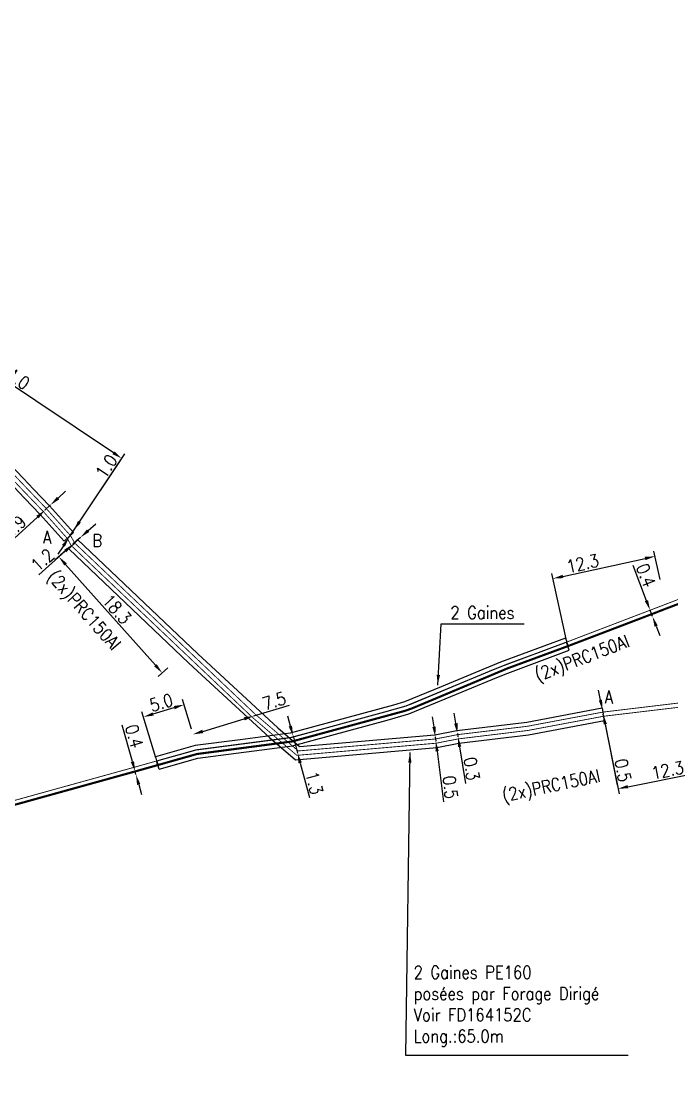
# Model space of a CAD drawing. Header units: millimetres. Extents: x 164000 to 164746, y 152000 to 152990.
# Drawn here: x 164208.3 to 164284.9, y 152630.9 to 152756.2 of the extents above; entities that cross this region are included whole.
import ezdxf
from ezdxf.enums import TextEntityAlignment as Align

# ---------------------------------------------------------------- set-up
doc = ezdxf.new("R2010")
doc.units = ezdxf.units.MM
doc.header["$PDMODE"] = 34
doc.layers.get('Defpoints').update_dxf_attribs({"linetype": 'CONTINUOUS'})
doc.layers.add('M_120', color=5, linetype='M_ST_13')
doc.layers.add('M_400', color=7, linetype='CONTINUOUS')
doc.styles.get("Standard").update_dxf_attribs({"font": 'romans.shx', "width": 0.85})
doc.linetypes.add('M_ST_13', pattern='A,5,-0.3,["oo",Standard,S=1.5,R=0,X=0,Y=-0.5],-3', length=8.3)
doc.dimstyles.get("Standard").update_dxf_attribs({"dimtxt": 1.5, "dimasz": 1.2, "dimexe": 0.625, "dimexo": 0.625, "dimgap": 0.25, "dimtad": 1, "dimdec": 1, "dimzin": 0, "dimdsep": 46, "dimtxsty": 'Standard', "dimcen": -0.5, "dimadec": 0, "dimazin": 0, "dimtfac": 1, "dimtdec": 1, "dimtmove": 0, "dimatfit": 3, "dimfxl": 0, "dimtolj": 1, "dimtzin": 0, "dimarcsym": 0})

# ---------------------------------------------------------------- blocks, each defined once
blk = doc.blocks.new('*D29')
at = {"layer": 'Defpoints', "color": 0, "linetype": 'Continuous', "transparency": 16777216}
for p in [(164276.85, 152674.63), (164290.65, 152668.25), (164291.41, 152664.42)]:
    blk.add_point(p, dxfattribs=at)
at = {"layer": 'M_400', "color": 0, "linetype": 'Continuous', "lineweight": -2, "transparency": 16777216}
for p, q in [((164276.97, 152674.01), (164278.71, 152665.25)), ((164279.76, 152666.09), (164289.47, 152668.02)), ((164291.29, 152665.03), (164290.53, 152668.86))]:
    blk.add_line(p, q, dxfattribs=at)
at = {"layer": 'M_400', "color": 0, "linetype": 'Continuous', "transparency": 16777216}
for points in [[(164289.44, 152668.21), (164289.51, 152667.82), (164290.65, 152668.25)], [(164279.72, 152666.29), (164279.8, 152665.9), (164278.59, 152665.86)]]:
    blk.add_solid(points, dxfattribs=at)
at = {"layer": 'M_400', "color": 0, "linetype": 'Continuous', "transparency": 16777216, "insert": (164284.42, 152668.04), "char_height": 1.5, "attachment_point": 5, "rotation": 11.1927}
blk.add_mtext('\\A1;12.3', dxfattribs=at)
blk = doc.blocks.new('*D30')
at = {"layer": 'Defpoints', "color": 0, "linetype": 'Continuous', "transparency": 16777216}
for p in [(164282.37, 152686.86), (164282.65, 152686.11), (164282.65, 152686.11)]:
    blk.add_point(p, dxfattribs=at)
at = {"layer": 'M_120', "color": 0, "linetype": 'Continuous', "lineweight": -2, "transparency": 16777216}
for p, q in [((164281.94, 152687.98), (164280.36, 152692.12)), ((164282.65, 152686.11), (164282.37, 152686.86)), ((164283.08, 152684.99), (164283.51, 152683.87))]:
    blk.add_line(p, q, dxfattribs=at)
at = {"layer": 'M_120', "color": 0, "linetype": 'Continuous', "transparency": 16777216}
for points in [[(164282.13, 152688.05), (164281.75, 152687.91), (164282.37, 152686.86)], [(164283.27, 152685.06), (164282.9, 152684.92), (164282.65, 152686.11)]]:
    blk.add_solid(points, dxfattribs=at)
at = {"layer": 'M_120', "color": 0, "linetype": 'Continuous', "transparency": 16777216, "insert": (164281.87, 152690.97), "char_height": 1.5, "attachment_point": 5, "rotation": 290.905}
blk.add_mtext('\\A1;0.4', dxfattribs=at)
blk = doc.blocks.new('*D31')
at = {"layer": 'Defpoints', "color": 0, "linetype": 'Continuous', "transparency": 16777216}
for p in [(164282.95, 152693.2), (164283.68, 152689.88), (164272.62, 152682.87)]:
    blk.add_point(p, dxfattribs=at)
at = {"layer": 'M_400', "color": 0, "linetype": 'Continuous', "lineweight": -2, "transparency": 16777216}
for p, q in [((164272.11, 152690.84), (164281.78, 152692.95)), ((164283.55, 152690.49), (164282.82, 152693.81)), ((164272.49, 152683.48), (164270.8, 152691.19))]:
    blk.add_line(p, q, dxfattribs=at)
at = {"layer": 'M_400', "color": 0, "linetype": 'Continuous', "transparency": 16777216}
for points in [[(164281.74, 152693.14), (164281.82, 152692.75), (164282.95, 152693.2)], [(164272.07, 152691.03), (164272.15, 152690.64), (164270.94, 152690.58)]]:
    blk.add_solid(points, dxfattribs=at)
at = {"layer": 'M_400', "color": 0, "linetype": 'Continuous', "transparency": 16777216, "insert": (164274.42, 152692.36), "char_height": 1.5, "attachment_point": 5, "rotation": 12.321}
blk.add_mtext('\\A1;12.3', dxfattribs=at)
blk = doc.blocks.new('*D32')
at = {"layer": 'Defpoints', "color": 0, "linetype": 'Continuous', "transparency": 16777216}
for p in [(164276.75, 152675.12), (164276.75, 152675.12), (164276.85, 152674.63)]:
    blk.add_point(p, dxfattribs=at)
at = {"layer": 'M_400', "color": 0, "linetype": 'Continuous', "lineweight": -2, "transparency": 16777216}
for p, q in [((164276.52, 152676.29), (164276.29, 152677.47)), ((164276.75, 152675.12), (164276.85, 152674.63)), ((164277.08, 152673.45), (164278.51, 152666.26))]:
    blk.add_line(p, q, dxfattribs=at)
at = {"layer": 'M_400', "color": 0, "linetype": 'Continuous', "transparency": 16777216}
for points in [[(164276.72, 152676.33), (164276.33, 152676.26), (164276.75, 152675.12)], [(164277.28, 152673.49), (164276.89, 152673.41), (164276.85, 152674.63)]]:
    blk.add_solid(points, dxfattribs=at)
at = {"layer": 'M_400', "color": 0, "linetype": 'Continuous', "transparency": 16777216, "insert": (164279.18, 152668.01), "char_height": 1.5, "attachment_point": 5, "rotation": 281.1927}
blk.add_mtext('\\A1;0.5', dxfattribs=at)
blk = doc.blocks.new('*D37')
at = {"layer": 'Defpoints', "color": 0, "linetype": 'Continuous', "transparency": 16777216}
for p in [(164259.69, 152672.37), (164259.69, 152672.37), (164259.75, 152671.97)]:
    blk.add_point(p, dxfattribs=at)
at = {"layer": 'M_120', "color": 0, "linetype": 'Continuous', "lineweight": -2, "transparency": 16777216}
for p, q in [((164259.5, 152673.55), (164259.31, 152674.74)), ((164259.69, 152672.37), (164259.75, 152671.97)), ((164260.3, 152672.46), (164260.3, 152672.46)), ((164259.94, 152670.79), (164260.62, 152666.47))]:
    blk.add_line(p, q, dxfattribs=at)
at = {"layer": 'M_120', "color": 0, "linetype": 'Continuous', "transparency": 16777216}
for points in [[(164259.7, 152673.58), (164259.3, 152673.52), (164259.69, 152672.37)], [(164260.13, 152670.82), (164259.74, 152670.75), (164259.75, 152671.97)]]:
    blk.add_solid(points, dxfattribs=at)
at = {"layer": 'M_120', "color": 0, "linetype": 'Continuous', "transparency": 16777216, "insert": (164261.36, 152668.19), "char_height": 1.5, "attachment_point": 5, "rotation": 278.9746}
blk.add_mtext('\\A1;0.3', dxfattribs=at)
blk = doc.blocks.new('*D38')
at = {"layer": 'Defpoints', "color": 0, "linetype": 'Continuous', "transparency": 16777216}
for p in [(164257.08, 152671.95), (164257.08, 152671.95), (164257.14, 152671.46)]:
    blk.add_point(p, dxfattribs=at)
at = {"layer": 'M_400', "color": 0, "linetype": 'Continuous', "lineweight": -2, "transparency": 16777216}
for p, q in [((164256.93, 152673.14), (164256.77, 152674.33)), ((164257.08, 152671.95), (164257.14, 152671.46)), ((164257.3, 152670.27), (164258.06, 152664.32))]:
    blk.add_line(p, q, dxfattribs=at)
at = {"layer": 'M_400', "color": 0, "linetype": 'Continuous', "transparency": 16777216}
for points in [[(164257.13, 152673.17), (164256.73, 152673.12), (164257.08, 152671.95)], [(164257.49, 152670.29), (164257.1, 152670.24), (164257.14, 152671.46)]]:
    blk.add_solid(points, dxfattribs=at)
at = {"layer": 'M_400', "color": 0, "linetype": 'Continuous', "transparency": 16777216, "insert": (164258.85, 152666.02), "char_height": 1.5, "attachment_point": 5, "rotation": 277.2977}
blk.add_mtext('\\A1;0.5', dxfattribs=at)
blk = doc.blocks.new('*D39')
at = {"layer": 'Defpoints', "color": 0, "linetype": 'Continuous', "transparency": 16777216}
for p in [(164235.73, 152674.42), (164228.55, 152672.25), (164228.55, 152672.25)]:
    blk.add_point(p, dxfattribs=at)
at = {"layer": 'M_400', "color": 0, "linetype": 'Continuous', "lineweight": -2, "transparency": 16777216}
for p, q in [((164235.73, 152674.42), (164239.92, 152675.68)), ((164229.7, 152672.6), (164234.58, 152674.07))]:
    blk.add_line(p, q, dxfattribs=at)
at = {"layer": 'M_400', "color": 0, "linetype": 'Continuous', "transparency": 16777216}
for points in [[(164234.53, 152674.26), (164234.64, 152673.88), (164235.73, 152674.42)], [(164229.64, 152672.79), (164229.76, 152672.4), (164228.55, 152672.25)]]:
    blk.add_solid(points, dxfattribs=at)
at = {"layer": 'M_400', "color": 0, "linetype": 'Continuous', "transparency": 16777216, "insert": (164238.11, 152676.18), "char_height": 1.5, "attachment_point": 5, "rotation": 16.8124}
blk.add_mtext('\\A1;7.5', dxfattribs=at)
blk = doc.blocks.new('*D40')
at = {"layer": 'Defpoints', "color": 0, "linetype": 'Continuous', "transparency": 16777216}
for p in [(164240.33, 152672.07), (164240.33, 152672.07), (164240.87, 152670.04)]:
    blk.add_point(p, dxfattribs=at)
at = {"layer": 'M_400', "color": 0, "linetype": 'Continuous', "lineweight": -2, "transparency": 16777216}
for p, q in [((164240.02, 152673.23), (164239.71, 152674.39)), ((164240.33, 152672.07), (164240.87, 152670.04)), ((164240.93, 152672.23), (164240.93, 152672.23)), ((164241.47, 152670.2), (164241.47, 152670.2)), ((164241.17, 152668.88), (164242.25, 152664.83))]:
    blk.add_line(p, q, dxfattribs=at)
at = {"layer": 'M_400', "color": 0, "linetype": 'Continuous', "transparency": 16777216}
for points in [[(164240.21, 152673.28), (164239.82, 152673.18), (164240.33, 152672.07)], [(164241.37, 152668.93), (164240.98, 152668.83), (164240.87, 152670.04)]]:
    blk.add_solid(points, dxfattribs=at)
at = {"layer": 'M_400', "color": 0, "linetype": 'Continuous', "transparency": 16777216, "insert": (164242.83, 152666.53), "char_height": 1.5, "attachment_point": 5, "rotation": 284.8756}
blk.add_mtext('\\A1;1.3', dxfattribs=at)
blk = doc.blocks.new('*D41')
at = {"layer": 'Defpoints', "color": 0, "linetype": 'Continuous', "transparency": 16777216}
for p in [(164227.5, 152675.75), (164228.55, 152672.25), (164224.35, 152668.88)]:
    blk.add_point(p, dxfattribs=at)
at = {"layer": 'M_400', "color": 0, "linetype": 'Continuous', "lineweight": -2, "transparency": 16777216}
for p, q in [((164223.86, 152674.65), (164226.35, 152675.4)), ((164228.37, 152672.85), (164227.32, 152676.35)), ((164224.17, 152669.48), (164222.53, 152674.9))]:
    blk.add_line(p, q, dxfattribs=at)
at = {"layer": 'M_400', "color": 0, "linetype": 'Continuous', "transparency": 16777216}
for points in [[(164226.29, 152675.59), (164226.41, 152675.21), (164227.5, 152675.75)], [(164223.8, 152674.84), (164223.92, 152674.46), (164222.71, 152674.3)]]:
    blk.add_solid(points, dxfattribs=at)
at = {"layer": 'M_400', "color": 0, "linetype": 'Continuous', "transparency": 16777216, "insert": (164224.81, 152675.98), "char_height": 1.5, "attachment_point": 5, "rotation": 16.8124}
blk.add_mtext('\\A1;5.0', dxfattribs=at)
blk = doc.blocks.new('*D42')
at = {"layer": 'Defpoints', "color": 0, "linetype": 'Continuous', "transparency": 16777216}
for p in [(164221.74, 152667.89), (164221.84, 152667.51), (164221.84, 152667.51)]:
    blk.add_point(p, dxfattribs=at)
at = {"layer": 'M_120', "color": 0, "linetype": 'Continuous', "lineweight": -2, "transparency": 16777216}
for p, q in [((164221.42, 152669.05), (164220.23, 152673.32)), ((164221.84, 152667.51), (164221.74, 152667.89)), ((164222.16, 152666.35), (164222.48, 152665.19))]:
    blk.add_line(p, q, dxfattribs=at)
at = {"layer": 'M_120', "color": 0, "linetype": 'Continuous', "transparency": 16777216}
for points in [[(164221.61, 152669.1), (164221.22, 152668.99), (164221.74, 152667.89)], [(164222.36, 152666.4), (164221.97, 152666.3), (164221.84, 152667.51)]]:
    blk.add_solid(points, dxfattribs=at)
at = {"layer": 'M_120', "color": 0, "linetype": 'Continuous', "transparency": 16777216, "insert": (164221.63, 152672.03), "char_height": 1.5, "attachment_point": 5, "rotation": 285.4775}
blk.add_mtext('\\A1;0.4', dxfattribs=at)
blk = doc.blocks.new('*D60')
at = {"layer": 'Defpoints', "color": 0, "linetype": 'Continuous', "transparency": 16777216}
for p in [(164202.34, 152716.64), (164201.88, 152715.95), (164213.97, 152695.44)]:
    blk.add_point(p, dxfattribs=at)
at = {"layer": 'M_400', "color": 0, "linetype": 'Continuous', "lineweight": -2, "transparency": 16777216}
for p, q in [((164202.22, 152716.47), (164202.69, 152717.16)), ((164219.18, 152705.39), (164203.34, 152715.97)), ((164214.32, 152695.96), (164220.52, 152705.24))]:
    blk.add_line(p, q, dxfattribs=at)
at = {"layer": 'M_400', "color": 0, "linetype": 'Continuous', "transparency": 16777216}
for points in [[(164203.45, 152716.14), (164203.23, 152715.81), (164202.34, 152716.64)], [(164219.29, 152705.55), (164219.06, 152705.22), (164220.17, 152704.72)]]:
    blk.add_solid(points, dxfattribs=at)
at = {"layer": 'M_400', "color": 0, "linetype": 'Continuous', "transparency": 16777216, "insert": (164207.5, 152714.4), "char_height": 1.5, "attachment_point": 5, "rotation": 326.2346}
blk.add_mtext('\\A1;24.0', dxfattribs=at)
blk = doc.blocks.new('*D62')
at = {"layer": 'Defpoints', "color": 0, "linetype": 'Continuous', "transparency": 16777216}
for p in [(164211.78, 152699.24), (164211.78, 152699.24), (164211.12, 152698.63)]:
    blk.add_point(p, dxfattribs=at)
at = {"layer": 'M_120', "color": 0, "linetype": 'Continuous', "lineweight": -2, "transparency": 16777216}
for p, q in [((164212.66, 152700.05), (164213.55, 152700.87)), ((164211.78, 152699.24), (164211.12, 152698.63)), ((164210.24, 152697.81), (164207.07, 152694.89))]:
    blk.add_line(p, q, dxfattribs=at)
at = {"layer": 'M_120', "color": 0, "linetype": 'Continuous', "transparency": 16777216}
for points in [[(164212.53, 152700.2), (164212.8, 152699.9), (164211.78, 152699.24)], [(164210.1, 152697.96), (164210.38, 152697.67), (164211.12, 152698.63)]]:
    blk.add_solid(points, dxfattribs=at)
at = {"layer": 'M_120', "color": 0, "linetype": 'Continuous', "transparency": 16777216, "insert": (164207.54, 152696.68), "char_height": 1.5, "attachment_point": 5, "rotation": 42.723}
blk.add_mtext('\\A1;0.9', dxfattribs=at)
blk = doc.blocks.new('*D63')
at = {"layer": 'Defpoints', "color": 0, "linetype": 'Continuous', "transparency": 16777216}
for p in [(164213.97, 152695.44), (164214.52, 152696.27), (164214.52, 152696.27)]:
    blk.add_point(p, dxfattribs=at)
at = {"layer": 'M_400', "color": 0, "linetype": 'Continuous', "lineweight": -2, "transparency": 16777216}
for p, q in [((164215.19, 152697.27), (164220.02, 152704.49)), ((164213.97, 152695.44), (164214.52, 152696.27)), ((164213.3, 152694.44), (164212.63, 152693.44))]:
    blk.add_line(p, q, dxfattribs=at)
at = {"layer": 'M_400', "color": 0, "linetype": 'Continuous', "transparency": 16777216}
for points in [[(164215.02, 152697.38), (164215.36, 152697.16), (164214.52, 152696.27)], [(164213.13, 152694.55), (164213.47, 152694.33), (164213.97, 152695.44)]]:
    blk.add_solid(points, dxfattribs=at)
at = {"layer": 'M_400', "color": 0, "linetype": 'Continuous', "transparency": 16777216, "insert": (164218.36, 152703.8), "char_height": 1.5, "attachment_point": 5, "rotation": 56.2346}
blk.add_mtext('\\A1;1.0', dxfattribs=at)
blk = doc.blocks.new('*D64')
at = {"layer": 'Defpoints', "color": 0, "linetype": 'Continuous', "transparency": 16777216}
for p in [(164214.41, 152694.62), (164226.06, 152680.49), (164224.93, 152679.48)]:
    blk.add_point(p, dxfattribs=at)
at = {"layer": 'M_400', "color": 0, "linetype": 'Continuous', "lineweight": -2, "transparency": 16777216}
for p, q in [((164213.95, 152694.21), (164212.29, 152692.73)), ((164213.55, 152692.25), (164224.13, 152680.38)), ((164225.6, 152680.08), (164224.46, 152679.07))]:
    blk.add_line(p, q, dxfattribs=at)
at = {"layer": 'M_400', "color": 0, "linetype": 'Continuous', "transparency": 16777216}
for points in [[(164213.7, 152692.38), (164213.4, 152692.12), (164212.75, 152693.15)], [(164224.28, 152680.51), (164223.98, 152680.25), (164224.93, 152679.48)]]:
    blk.add_solid(points, dxfattribs=at)
at = {"layer": 'M_400', "color": 0, "linetype": 'Continuous', "transparency": 16777216, "insert": (164219.59, 152686.98), "char_height": 1.5, "attachment_point": 5, "rotation": 311.7053}
blk.add_mtext('\\A1;18.3', dxfattribs=at)
blk = doc.blocks.new('*D65')
at = {"layer": 'Defpoints', "color": 0, "linetype": 'Continuous', "transparency": 16777216}
for p in [(164215.31, 152695.42), (164215.31, 152695.42), (164214.41, 152694.62)]:
    blk.add_point(p, dxfattribs=at)
at = {"layer": 'M_400', "color": 0, "linetype": 'Continuous', "lineweight": -2, "transparency": 16777216}
for p, q in [((164216.2, 152696.22), (164217.1, 152697.02)), ((164215.31, 152695.42), (164214.41, 152694.62)), ((164213.52, 152693.82), (164210.39, 152691.04))]:
    blk.add_line(p, q, dxfattribs=at)
at = {"layer": 'M_400', "color": 0, "linetype": 'Continuous', "transparency": 16777216}
for points in [[(164216.07, 152696.37), (164216.34, 152696.07), (164215.31, 152695.42)], [(164213.38, 152693.97), (164213.65, 152693.67), (164214.41, 152694.62)]]:
    blk.add_solid(points, dxfattribs=at)
at = {"layer": 'M_400', "color": 0, "linetype": 'Continuous', "transparency": 16777216, "insert": (164210.84, 152692.78), "char_height": 1.5, "attachment_point": 5, "rotation": 41.7053}
blk.add_mtext('\\A1;1.2', dxfattribs=at)

msp = doc.modelspace()

# ---------------------------------------------------------------- linework, layer by layer
at = {"layer": 'M_120', "ltscale": 0.5, "flags": 128}
msp.add_lwpolyline([(164160.23, 152756.1, 0.1, 0.1, 0), (164162.76, 152750.97, 0.1, 0.1, 0), (164168.55, 152740.81, 0.1, 0.1, 0.051598), (164168.61, 152740.73, 0.1, 0.1, 0), (164172.55, 152736.28, 0.1, 0.1, 0), (164181.99, 152729.29, 0.1, 0.1, 0), (164185.82, 152726.44, 0.1, 0.1, -0.393032), (164185.95, 152725.77, 0.1, 0.1, 0), (164182.36, 152720.11, 0.1, 0.1, 0.492706), (164182.69, 152719.03, 0.1, 0.1, -0.087492), (164185.97, 152718.22, 0.1, 0.1, -0.00765), (164185.99, 152718.2, 0.1, 0.1, 0), (164192.22, 152714.11, 0.1, 0.1, 0), (164197.68, 152710.73, 0.1, 0.1, 0), (164200.09, 152709.24, 0.1, 0.1, 0), (164202.28, 152707.69, 0.1, 0.1, 0), (164203.41, 152706.72, 0.1, 0.1, 0), (164205.17, 152705.07, 0.1, 0.1, 0), (164206.48, 152703.84, 0.1, 0.1, 0), (164208.71, 152701.5, 0.1, 0.1, 0), (164211.3, 152698.8, 0.1, 0.1, 0), (164214.17, 152695.58, 0.1, 0.1, 0), (164214.61, 152694.78, 0.1, 0.1, 0), (164235.9, 152674.6, 0.1, 0.1, 0), (164240.95, 152670.3, 0.1, 0.1, 0), (164257.11, 152671.71, 0.1, 0.1, 0), (164259.71, 152672.22, 0.1, 0.1, 0), (164267.91, 152673.2, 0.1, 0.1, 0), (164269.22, 152673.45, 0.1, 0.1, 0), (164276.8, 152674.87, 0.1, 0.1, 0), (164291, 152676.57, 0.1, 0.1, 0), (164293.29, 152676.71, 0.1, 0.1, 0), (164294.75, 152676.72, 0.1, 0.1, 0), (164295.9, 152676.68, 0.1, 0.1, 0), (164296.82, 152676.57, 0.1, 0.1, 0), (164298.08, 152676.37, 0.1, 0.1, 0), (164299.43, 152676.03, 0.1, 0.1, 0), (164300.69, 152675.62, 0.1, 0.1, 0), (164302.03, 152675.14, 0.1, 0.1, 0), (164302.03, 152675.14, 0.1, 0.1, 0.603536), (164302.71, 152675.7, 0.1, 0.1, 0), (164299.31, 152691.34, 0.1, 0.1, 0), (164299.93, 152691.49, 0.1, 0.1, 0), (164303.45, 152692.37, 0.1, 0.1, 0), (164306.59, 152693.26, 0.1, 0.1, 0), (164308.62, 152693.97, 0.1, 0.1, 0), (164308.93, 152694.17, 0.1, 0.1, 0), (164309.24, 152694.49, 0.1, 0.1, 0), (164309.45, 152694.9, 0.1, 0.1, 0), (164309.5, 152695.31, 0.1, 0.1, 0), (164309.48, 152695.87, 0.1, 0.1, 0), (164308.25, 152701.77, 0.1, 0.1, 0), (164307.38, 152706.23, 0.1, 0.1, 0), (164306.78, 152710.39, 0.1, 0.1, 0), (164305.82, 152713.03, 0.1, 0.1, 0), (164305.81, 152713.21, 0.1, 0.1, 0), (164307.1, 152717.43, 0.1, 0.1, 0), (164305.41, 152742.73, 0.1, 0.1, 0), (164305.31, 152752.99, 0.1, 0.1, 0), (164303.86, 152753.12, 0, 0, 0)], format="xyseb", dxfattribs=at)
at = {"layer": 'M_120', "flags": 128}
for points, const_width in [([(164360.81, 152179.81), (164352.24, 152178.51), (164351.58, 152180.63), (164349.93, 152186.61), (164349.85, 152187.81), (164349.81, 152189.23), (164349.79, 152189.97), (164349.81, 152191.08), (164349.83, 152191.32), (164349.87, 152191.61), (164349.94, 152191.96), (164350.09, 152192.47), (164350.29, 152193.01), (164350.6, 152193.69), (164350.87, 152193.97), (164351.32, 152195.05), (164351.91, 152196.1), (164352.6, 152197.08), (164353.15, 152198.05, 0.246779), (164353.25, 152198.5), (164349.53, 152212.67, -0.479035), (164349.99, 152213.31), (164350.13, 152213.31), (164350.57, 152213.39), (164351.07, 152213.49), (164351.84, 152213.68), (164352.82, 152213.99), (164369.67, 152219.7), (164404.56, 152231.03), (164410.34, 152232.84), (164411.73, 152233.43), (164413.59, 152234.34), (164414.65, 152235.04), (164415.25, 152235.58), (164416.01, 152236.37), (164416.69, 152237.35), (164417.22, 152238.05), (164417.69, 152238.66), (164418.5, 152239.94), (164419.03, 152241.42), (164419.37, 152242.8), (164419.48, 152244.78), (164419.16, 152247.94), (164418.92, 152250.07), (164418.27, 152254.4), (164417.15, 152261.19), (164415.78, 152267.98), (164414.28, 152274.61), (164411.65, 152285.07), (164409.85, 152291.4), (164406.3, 152302.58), (164402.77, 152313.87), (164393.13, 152344.01), (164383.65, 152372.83), (164375.59, 152396.69), (164370.02, 152415.46), (164368.29, 152421.2), (164366.44, 152427.4), (164363.76, 152437.9), (164361.91, 152445.09), (164360.59, 152451.4), (164358.94, 152460.83), (164358.11, 152467.45), (164355.47, 152485.3), (164352.5, 152501.41), (164350.02, 152512.73), (164346.95, 152522.96, -0.034694), (164346.93, 152523.03), (164345.62, 152531.56), (164340.91, 152545.84), (164331.17, 152566.98), (164331.16, 152567, -0.404298), (164331.39, 152567.65), (164333.22, 152568.57, 0.36894), (164333.47, 152569.17), (164332.53, 152572.11), (164330.76, 152579.29, -0.004327), (164330.76, 152579.3), (164326.12, 152599.55, 0.000156), (164326.12, 152599.55), (164325.96, 152600.25), (164324.88, 152613.18), (164323.95, 152619.07), (164323.64, 152621.04), (164323.34, 152622.83), (164322.95, 152624.98), (164318.38, 152647.44), (164317.29, 152653.12), (164315.88, 152659.86), (164315.1, 152662.63), (164314.8, 152663.7, 0.198681), (164314.56, 152664), (164312.02, 152665.43, -0.233764), (164311.77, 152665.79), (164311.48, 152667.81, 0.202391), (164311.28, 152668.14), (164308.78, 152669.96), (164302.92, 152674.21, 0.060177), (164302.82, 152674.27), (164301.85, 152674.67), (164300.52, 152675.15), (164299.29, 152675.55), (164297.97, 152675.88), (164296.75, 152676.08), (164295.87, 152676.18), (164294.74, 152676.22), (164293.31, 152676.21), (164291.05, 152676.07), (164276.88, 152674.38), (164269.3, 152672.96), (164267.98, 152672.71), (164259.79, 152671.72), (164257.17, 152671.21), (164240.78, 152669.78), (164235.57, 152674.23), (164214.21, 152694.47), (164213.76, 152695.29), (164210.94, 152698.46), (164208.35, 152701.15), (164206.13, 152703.49), (164204.83, 152704.7), (164203.07, 152706.35), (164201.97, 152707.29), (164199.81, 152708.82), (164197.42, 152710.3), (164191.96, 152713.69), (164185.8, 152717.68, 0.035594), (164185.74, 152717.71, 0.155325), (164180.21, 152718.31, 0.066455), (164177.43, 152717.47, 0.015544), (164176.81, 152717.17, 0.067716), (164175.5, 152716.3), (164173, 152714.03), (164168.95, 152710.48), (164166.79, 152708.7), (164164.03, 152706.47), (164155.48, 152700.02), (164150, 152696.15), (164149.23, 152695.67, 0.430116), (164149.08, 152694.96), (164150.4, 152693.08)], 0.1), ([(164301.48, 152692.24), (164299.44, 152691.73), (164288.04, 152688.35), (164288.04, 152688.35), (164288.04, 152688.35), (164286.55, 152687.92), (164284.07, 152686.98), (164282.55, 152686.39), (164272.63, 152682.61), (164265.62, 152680.03), (164262.49, 152678.72), (164257.65, 152676.69), (164254.44, 152675.35), (164253.59, 152675.04), (164247.65, 152673.43), (164240.19, 152671.41), (164229.02, 152669.94), (164223.35, 152668.34), (164221.74, 152667.89), (164200.18, 152661.92), (164184.01, 152657.39), (164172.63, 152654.25), (164157.26, 152650.17), (164154.68, 152649.56), (164153.11, 152649.42), (164151.13, 152649.4), (164149.89, 152649.54), (164148.76, 152649.71), (164147.6, 152650.03), (164145.79, 152650.81), (164144.45, 152651.52), (164143.43, 152652.22, -0.113574), (164141.13, 152654.44), (164138.47, 152658.44), (164129.86, 152672.45, -0.068776), (164129.65, 152678.01, -0.079563), (164130.83, 152684.33), (164137.09, 152688.58), (164143.98, 152693.1), (164145.53, 152694.4), (164147.45, 152695.74)], 0.25)]:
    msp.add_lwpolyline(points, format="xyb", dxfattribs=dict(at, const_width=const_width))
at = {"layer": 'M_120', "ltscale": 0.5, "const_width": 0.1, "flags": 128}
msp.add_lwpolyline([(164151.39, 152693.26), (164150.89, 152694.01, 0.414214), (164150.2, 152694.15), (164149.4, 152693.62, -0.406455), (164148.71, 152693.75), (164147.93, 152694.85, 0.41225), (164147.24, 152694.98), (164145.84, 152694), (164144.28, 152692.7), (164137.36, 152688.16), (164131.25, 152684.01, 0.077737), (164130.15, 152677.98, 0.06781), (164130.34, 152672.63), (164138.89, 152658.71), (164141.55, 152654.72, 0.114241), (164143.7, 152652.64), (164144.71, 152651.95), (164146, 152651.26), (164147.76, 152650.51), (164148.86, 152650.2), (164149.96, 152650.03), (164151.16, 152649.9), (164153.08, 152649.92), (164154.6, 152650.05), (164157.13, 152650.65), (164172.5, 152654.73), (164183.87, 152657.87), (164200.04, 152662.4), (164221.6, 152668.37), (164223.21, 152668.82), (164228.92, 152670.44), (164240.09, 152671.9), (164247.52, 152673.91), (164253.44, 152675.52), (164254.26, 152675.81), (164257.46, 152677.15), (164262.3, 152679.18), (164265.43, 152680.49), (164272.45, 152683.07), (164282.37, 152686.86), (164283.89, 152687.44), (164286.39, 152688.4), (164287.92, 152688.84), (164287.92, 152688.84), (164287.92, 152688.84), (164299.32, 152692.22), (164299.32, 152692.22), (164303.19, 152693.18, -0.116716), (164303.42, 152693.18), (164304.19, 152693, 0.119181), (164304.43, 152693.01), (164307.31, 152693.83)], format="xyb", dxfattribs=at)
at = {"layer": 'M_400', "color": 7, "linetype": 'CONTINUOUS'}
for p, q in [((164206.83, 152704.2), (164208.58, 152702.36)), ((164208.58, 152702.36), (164209.79, 152701.1)), ((164207.5, 152701.32), (164208.71, 152700.06)), ((164209.79, 152701.1), (164211.67, 152699.14)), ((164208.71, 152700.06), (164210.57, 152698.12)), ((164211.67, 152699.14), (164214.48, 152695.99)), ((164210.57, 152698.12), (164213.37, 152694.99)), ((164213.37, 152694.99), (164213.93, 152695.49)), ((164214.48, 152695.99), (164213.93, 152695.49)), ((164213.92, 152694.07), (164214.43, 152694.61)), ((164213.92, 152694.07), (164228.08, 152680.64)), ((164214.95, 152695.16), (164214.43, 152694.61)), ((164214.95, 152695.16), (164229.11, 152681.73)), ((164272.39, 152683.58), (164264.74, 152680.74)), ((164264.92, 152680.28), (164272.5, 152683.09)), ((164272.39, 152683.58), (164272.57, 152683.12)), ((164272.5, 152683.09), (164272.67, 152682.62)), ((164272.74, 152682.65), (164272.57, 152683.12)), ((164229.11, 152681.73), (164238.54, 152673.01)), ((164272.74, 152682.65), (164265.1, 152679.81)), ((164265.29, 152679.35), (164272.85, 152682.15)), ((164272.85, 152682.15), (164272.67, 152682.62)), ((164228.08, 152680.64), (164237.54, 152671.89)), ((164264.74, 152680.74), (164257.79, 152677.83)), ((164263.48, 152679.67), (164264.92, 152680.28)), ((164253.64, 152675.59), (164263.48, 152679.67)), ((164265.1, 152679.81), (164258.17, 152676.91)), ((164263.86, 152678.75), (164265.29, 152679.35)), ((164257.79, 152677.83), (164253.47, 152676.06)), ((164253.97, 152674.65), (164263.86, 152678.75)), ((164258.17, 152676.91), (164253.79, 152675.11)), ((164252.16, 152675.69), (164240.85, 152672.62)), ((164251.14, 152674.9), (164253.64, 152675.59)), ((164253.47, 152676.06), (164252.16, 152675.69)), ((164267.84, 152673.69), (164276.71, 152675.36)), ((164276.71, 152675.36), (164276.85, 152674.63)), ((164240.06, 152671.89), (164251.14, 152674.9)), ((164240.26, 152670.91), (164251.41, 152673.93)), ((164252.43, 152674.73), (164241.11, 152671.66)), ((164251.41, 152673.93), (164253.97, 152674.65)), ((164253.79, 152675.11), (164252.43, 152674.73)), ((164276.99, 152673.89), (164276.85, 152674.63)), ((164238.54, 152673.01), (164241.11, 152670.82)), ((164257.04, 152672.2), (164259.63, 152672.71)), ((164259.63, 152672.71), (164267.84, 152673.69)), ((164268.06, 152672.21), (164276.99, 152673.89)), ((164234.11, 152671.62), (164228.81, 152670.93)), ((164228.92, 152670.44), (164240.06, 152671.89)), ((164240, 152672.39), (164234.11, 152671.62)), ((164237.54, 152671.89), (164240.62, 152669.27)), ((164240.85, 152672.62), (164240, 152672.39)), ((164241.11, 152671.66), (164240.19, 152671.41)), ((164241.11, 152670.82), (164257.04, 152672.2)), ((164259.87, 152671.23), (164268.06, 152672.21)), ((164228.81, 152670.93), (164224.14, 152669.61)), ((164224.28, 152669.13), (164228.92, 152670.44)), ((164234.24, 152670.63), (164229.02, 152669.94)), ((164229.12, 152669.45), (164240.26, 152670.91)), ((164240.19, 152671.41), (164234.24, 152670.63)), ((164240.62, 152669.27), (164257.25, 152670.71)), ((164257.25, 152670.71), (164259.87, 152671.23)), ((164224.14, 152669.61), (164224.27, 152669.12)), ((164224.41, 152668.64), (164224.27, 152669.12)), ((164224.28, 152669.13), (164224.42, 152668.65)), ((164229.02, 152669.94), (164224.41, 152668.64)), ((164224.55, 152668.16), (164229.12, 152669.45)), ((164224.55, 152668.16), (164224.42, 152668.65))]:
    msp.add_line(p, q, dxfattribs=at)

# ---------------------------------------------------------------- texts
at = {"layer": 'M_120', "linetype": 'Continuous', "width": 0.85}
for rotation, p in [(311.7053, (164215.67, 152686.78)), (20.905, (164274.37, 152681.15)), (11.8386, (164270.72, 152666.13))]:
    msp.add_text('(2x)PRC150Al', height=1.5, rotation=rotation, dxfattribs=at).set_placement(p, align=Align.MIDDLE)
at = {"layer": 'M_400', "linetype": 'Continuous', "width": 0.85}
for s, p in [('A', (164210.9, 152694.69)), ('B', (164216.71, 152694.3)), ('A', (164277.01, 152675.9))]:
    msp.add_text(s, height=1.5, dxfattribs=at).set_placement(p)
at = {"layer": 'M_400', "linetype": 'Continuous', "char_height": 1.5, "attachment_point": 1}
for s, insert in [('\\A1;2 Gaines', (164258.86, 152687.33)), ('\\A1;2 Gaines PE160\\Pposées par Forage Dirigé\\PVoir FD164152C\\PLong.:65.0m', (164254.53, 152645))]:
    msp.add_mtext(s, dxfattribs=dict(at, insert=insert))

# ---------------------------------------------------------------- dimensions: what is measured, and where the dimension line sits
at = {"layer": 'M_120', "linetype": 'Continuous'}
for base, p1, p2, angle, picture, middle in [((164211.78, 152699.24), (164211.12, 152698.63), (164211.78, 152699.24), 222.723, '*D62', (164208.22, 152695.94)), ((164221.84, 152667.51), (164221.74, 152667.89), (164221.84, 152667.51), 105.4775, '*D42', (164220.67, 152671.76))]:
    dim = msp.add_linear_dim(base=base, p1=p1, p2=p2, angle=angle, dimstyle='Standard', dxfattribs=at)
    dim.commit()
    dim.dimension.update_dxf_attribs({"geometry": picture, "text_midpoint": middle, "dimtype": 160})
for base, p1, p2, angle, text, picture, middle in [((164282.65, 152686.11), (164282.37, 152686.86), (164282.65, 152686.11), 110.905, '0.4', '*D30', (164280.94, 152690.61)), ((164259.69, 152672.37), (164259.75, 152671.97), (164259.69, 152672.37), 278.9746, '0.3', '*D37', (164260.37, 152668.03))]:
    dim = msp.add_linear_dim(base=base, p1=p1, p2=p2, angle=angle, text=text, dimstyle='Standard', dxfattribs=at)
    dim.commit()
    dim.dimension.update_dxf_attribs({"geometry": picture, "text_midpoint": middle, "dimtype": 160})
at = {"layer": 'M_400', "linetype": 'Continuous'}
for base, p1, p2, angle, text, picture, middle in [((164202.34, 152716.64), (164213.97, 152695.44), (164201.88, 152715.95), 326.2346, '24.0', '*D60', (164206.94, 152713.57)), ((164240.33, 152672.07), (164240.87, 152670.04), (164240.33, 152672.07), 284.8756, '1.3', '*D40', (164241.87, 152666.28))]:
    dim = msp.add_linear_dim(base=base, p1=p1, p2=p2, angle=angle, text=text, dimstyle='Standard', dxfattribs=at)
    dim.commit()
    dim.dimension.update_dxf_attribs({"geometry": picture, "text_midpoint": middle, "dimtype": 160})
for base, p1, p2, angle, picture, middle in [((164214.52, 152696.27), (164213.97, 152695.44), (164214.52, 152696.27), 236.2346, '*D63', (164219.19, 152703.25)), ((164215.31, 152695.42), (164214.41, 152694.62), (164215.31, 152695.42), 221.7053, '*D65', (164211.5, 152692.03)), ((164224.93, 152679.48), (164214.41, 152694.62), (164226.06, 152680.49), 131.7053, '*D64', (164218.84, 152686.31)), ((164282.95, 152693.2), (164272.62, 152682.87), (164283.68, 152689.88), 192.321, '*D31', (164274.63, 152691.39)), ((164227.5, 152675.75), (164224.35, 152668.88), (164228.55, 152672.25), 196.8124, '*D41', (164225.1, 152675.02)), ((164228.55, 152672.25), (164235.73, 152674.42), (164228.55, 152672.25), 16.8124, '*D39', (164238.4, 152675.22)), ((164276.75, 152675.12), (164276.85, 152674.63), (164276.75, 152675.12), 281.1927, '*D32', (164278.2, 152667.81)), ((164257.08, 152671.95), (164257.14, 152671.46), (164257.08, 152671.95), 277.2977, '*D38', (164257.86, 152665.89)), ((164290.65, 152668.25), (164276.85, 152674.63), (164291.41, 152664.42), 191.1927, '*D29', (164284.62, 152667.06))]:
    dim = msp.add_linear_dim(base=base, p1=p1, p2=p2, angle=angle, dimstyle='Standard', dxfattribs=at)
    dim.commit()
    dim.dimension.update_dxf_attribs({"geometry": picture, "text_midpoint": middle, "dimtype": 160})

# ---------------------------------------------------------------- leaders
at = {"layer": 'M_400', "linetype": 'Continuous', "annotation_type": 0, "has_hookline": 1, "hookline_direction": 0, "text_width": 8.32}
msp.add_leader([(164257.37, 152678.05), (164257.79, 152685.25), (164258.99, 152685.25)], dimstyle='Standard', dxfattribs=at)
at = {"layer": 'M_400', "linetype": 'Continuous', "annotation_type": 0, "has_hookline": 1, "hookline_direction": 0, "text_width": 24.77}
msp.add_leader([(164254.1, 152670.11), (164253.57, 152634.5), (164254.77, 152634.5)], dimstyle='Standard', override={"dimgap": 0.25, "dimtad": 1}, dxfattribs=at)

doc.saveas('drawing.dxf')
